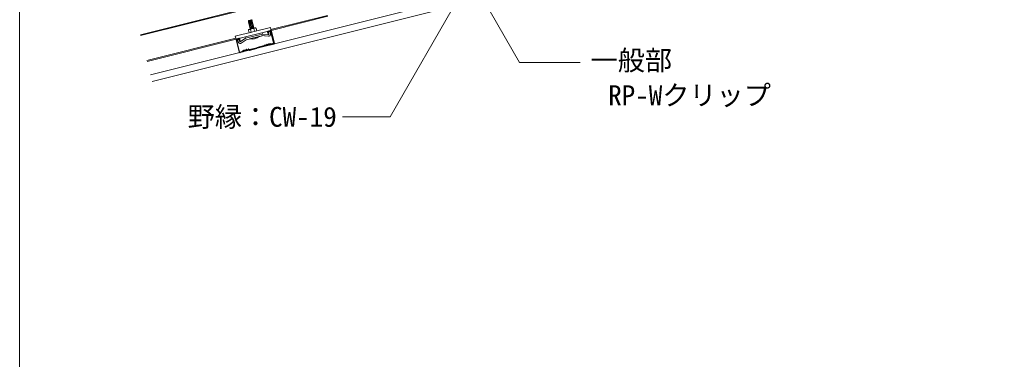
# Model space of a CAD drawing. Units: millimetres, scale not verified. Extents: x -2895 to 2955, y -2104 to 2057.
# Drawn here: x 75 to 1418, y -106 to 364 of the extents above; entities that cross this region are included whole.
import ezdxf
from ezdxf.enums import TextEntityAlignment as Align

# ---------------------------------------------------------------- set-up
doc = ezdxf.new("R2010")
doc.units = ezdxf.units.MM
doc.header["$LTSCALE"] = 15
for name, color, linetype, lineweight in [('3-2_野縁受け', 3, 'Continuous', 18), ('3-3_野縁', 2, 'Continuous', 25), ('3-6_文字', 7, 'Continuous', 18), ('3-8_パネル', 7, 'Continuous', 18), ('3-A_クリップ', 7, 'Continuous', 18), ('3-F', 3, 'Continuous', 18)]:
    doc.layers.add(name, color=color, linetype=linetype, lineweight=lineweight)
doc.styles.add('ＭＳ ゴシック', font='')
doc.styles.get('ＭＳ ゴシック').set_extended_font_data('MS Gothic')

msp = doc.modelspace()

# ---------------------------------------------------------------- linework, layer by layer
at = {"layer": '3-2_野縁受け'}
for p, q in [((242.01, 342.54), (491.63, 404.94)), ((242.3, 341.38), (491.92, 403.78)), ((422.31, 349.68), (500.55, 369.24)), ((422.6, 348.52), (500.84, 368.08)), ((250.93, 306.84), (373.83, 337.56)), ((251.22, 305.67), (374.12, 336.4))]:
    msp.add_line(p, q, dxfattribs=at)
at = {"layer": '3-3_野縁'}
for p, q in [((377.97, 337.36), (375.06, 336.63)), ((378.09, 336.88), (375.18, 336.15)), ((379.19, 334.57), (378.7, 336.51)), ((379.67, 334.69), (379.19, 336.63)), ((418.48, 344.4), (417.99, 346.34)), ((418.96, 344.52), (418.48, 346.46)), ((418.96, 344.52), (418.48, 344.4)), ((418.72, 347.55), (421.63, 348.28)), ((418.84, 347.06), (421.75, 347.79)), ((426.48, 330.96), (422.36, 347.43)), ((422.84, 347.55), (426.96, 331.1)), ((374.33, 335.42), (378.45, 318.97)), ((378.94, 319.07), (374.82, 335.54)), ((379.19, 334.57), (379.67, 334.69)), ((391.33, 322.51), (392.18, 322)), ((392.56, 321.94), (402.83, 324.51)), ((392.68, 321.45), (402.95, 324.02)), ((413.1, 327.07), (402.83, 324.51)), ((413.22, 326.59), (402.95, 324.02)), ((413.93, 328.16), (413.41, 327.3)), ((414.35, 327.9), (413.84, 327.05)), ((421.15, 329.6), (422, 329.09)), ((421.15, 329.6), (422, 329.09)), ((421.4, 330.03), (422.26, 329.51)), ((422.26, 329.51), (421.4, 330.03)), ((426.12, 330.33), (422.64, 329.46)), ((426.12, 330.33), (422.64, 329.46)), ((422.76, 328.97), (426.24, 329.84)), ((422.76, 328.97), (426.24, 329.84)), ((379.55, 318.69), (383.03, 319.56)), ((379.55, 318.69), (383.03, 319.56)), ((383.15, 319.07), (379.67, 318.2)), ((383.15, 319.07), (379.67, 318.2)), ((383.85, 320.64), (383.34, 319.78)), ((383.34, 319.78), (383.85, 320.64)), ((384.28, 320.38), (383.76, 319.53)), ((384.28, 320.38), (383.76, 319.53)), ((391.07, 322.08), (391.93, 321.57))]:
    msp.add_line(p, q, dxfattribs=at)
for centre, radius, start, end in [((375.3, 335.66), 1, 104.03923, 194.03923), ((375.3, 335.66), 0.5, 104.03923, 194.03923), ((378.21, 336.39), 1, 14.03923, 104.03923), ((378.21, 336.39), 0.5, 14.03923, 104.03923), ((418.96, 346.58), 1, 104.03324, 194.03324), ((418.96, 346.58), 0.5, 104.03324, 194.03324), ((421.87, 347.31), 1, 14.03324, 104.03324), ((421.87, 347.31), 0.5, 14.03324, 104.03324), ((389.54, 323.05), 1.31, 240.43341, 327.63906), ((391.07, 322.08), 0.5, 59.03623, 147.63906), ((412.98, 327.56), 0.5, 284.03624, 329.03624), ((412.98, 327.56), 1, 284.03624, 329.03624), ((414.35, 327.9), 0.5, 60.43343, 149.03626), ((415.25, 329.48), 1.81, 240.43343, 327.63907), ((415.25, 329.48), 1.31, 240.43343, 327.63907), ((416.78, 328.51), 0.5, 50.90615, 157.16636), ((416.78, 328.51), 0.5, 50.90615, 147.63907), ((417.57, 329.48), 1.25, 230.90615, 337.16636), ((417.57, 329.48), 0.75, 230.90615, 337.16636), ((418.72, 328.99), 0.5, 60.43343, 157.16636), ((419.61, 330.57), 1.81, 240.43343, 327.63907), ((419.61, 330.57), 1.31, 240.43343, 327.63907), ((421.15, 329.6), 0.5, 59.03624, 147.63907), ((422.52, 329.94), 1, 239.03626, 284.03624), ((422.52, 329.94), 1, 239.03624, 284.03624), ((422.52, 329.94), 0.5, 239.03626, 284.03624), ((422.52, 329.94), 0.5, 239.03624, 284.03624), ((426, 330.81), 0.5, 284.03621, 16.56025), ((426, 330.81), 0.5, 284.03624, 16.56025), ((426, 330.81), 1, 284.03621, 16.56025), ((426, 330.81), 1, 284.03624, 16.56025), ((379.43, 319.17), 1, 191.51224, 284.03624), ((379.43, 319.17), 1, 191.51224, 284.03624), ((379.43, 319.17), 0.5, 191.51224, 284.03624), ((379.43, 319.17), 0.5, 191.51224, 284.03624), ((382.91, 320.04), 0.5, 284.03624, 329.03623), ((382.91, 320.04), 0.5, 284.03623, 329.03623), ((382.91, 320.04), 1, 284.03624, 329.03623), ((382.91, 320.04), 1, 284.03624, 329.03624), ((384.28, 320.38), 0.5, 60.43341, 149.03624), ((385.17, 321.96), 1.81, 240.43341, 327.63906), ((385.17, 321.96), 1.31, 240.43341, 327.63906), ((386.7, 320.99), 0.5, 50.90613, 147.63906), ((387.49, 321.96), 1.25, 230.90613, 337.16634), ((387.49, 321.96), 0.75, 230.90613, 337.16634), ((388.64, 321.48), 0.5, 60.43341, 157.16634), ((388.64, 321.48), 0.5, 50.90613, 157.16634), ((389.54, 323.05), 1.81, 240.43341, 327.63906), ((392.44, 322.42), 1, 239.03624, 284.03624), ((392.44, 322.42), 0.5, 239.03624, 284.03624)]:
    msp.add_arc(centre, radius, start, end, dxfattribs=at)
at = {"layer": '3-6_文字'}
for p, q in [((699.19, 419.79), (765.85, 304.34)), ((684.07, 397.64), (587.23, 229.29)), ((765.85, 304.34), (849.41, 304.34)), ((520.96, 229.29), (587.23, 229.29))]:
    msp.add_line(p, q, dxfattribs=at)
at = {"layer": '3-8_パネル'}
for p, q in [((255.83, 287.24), (2616.41, 877.39)), ((258.14, 278.03), (2618.72, 868.17))]:
    msp.add_line(p, q, dxfattribs=at)
at = {"layer": '3-A_クリップ'}
for p, q in [((391.15, 362.09), (395.52, 363.18)), ((396.28, 363.21), (395.52, 363.18)), ((398.43, 351.53), (395.52, 363.15)), ((373.08, 340.55), (421.56, 352.67)), ((396.52, 362.24), (390.91, 359.96)), ((390.91, 359.96), (391.73, 359.76)), ((394.06, 350.43), (391.15, 362.09)), ((396.77, 361.27), (391.15, 358.99)), ((391.15, 358.99), (391.97, 358.79)), ((391.6, 349.65), (391.2, 349.31)), ((391.6, 349.65), (391.2, 349.31)), ((397.01, 360.3), (391.39, 358.02)), ((391.39, 358.02), (392.22, 357.82)), ((397.25, 359.33), (391.64, 357.05)), ((391.64, 357.05), (392.46, 356.85)), ((397.49, 358.36), (391.88, 356.08)), ((391.88, 356.08), (392.7, 355.88)), ((391.88, 349.89), (400.61, 352.07)), ((397.74, 357.39), (392.12, 355.11)), ((392.12, 355.11), (392.94, 354.91)), ((392.25, 349.89), (393.94, 349.89)), ((392.25, 349.89), (393.94, 349.89)), ((397.98, 356.42), (392.36, 354.14)), ((392.36, 354.14), (393.19, 353.94)), ((398.22, 355.45), (392.61, 353.17)), ((392.61, 353.17), (393.43, 352.97)), ((398.46, 354.48), (392.85, 352.2)), ((392.85, 352.2), (393.67, 352)), ((398.95, 352.54), (393.26, 350.24)), ((393.94, 349.89), (393.95, 349.87)), ((393.95, 349.87), (394.91, 346.01)), ((396.52, 362.24), (395.7, 362.44)), ((396.77, 361.27), (395.94, 361.47)), ((397.01, 360.3), (396.19, 360.5)), ((397.25, 359.33), (396.43, 359.53)), ((397.49, 358.36), (396.67, 358.56)), ((397.74, 357.39), (396.91, 357.59)), ((397.98, 356.42), (397.16, 356.62)), ((398.22, 355.45), (397.4, 355.65)), ((398.46, 354.48), (397.64, 354.68)), ((398.71, 353.51), (397.88, 353.71)), ((398.95, 352.54), (398.13, 352.74)), ((398.5, 351.14), (398.79, 351.11)), ((398.5, 351.14), (398.79, 351.11)), ((400.29, 351.9), (398.79, 351.11)), ((400.29, 351.9), (398.79, 351.11)), ((398.79, 351.11), (399.76, 347.22)), ((400.97, 351.99), (401.48, 351.88)), ((400.97, 351.99), (401.48, 351.88)), ((401.82, 351.34), (402.67, 347.95)), ((421.56, 352.67), (422.61, 348.5)), ((373.08, 340.55), (374.13, 336.38)), ((374.13, 336.38), (422.61, 348.5)), ((377.48, 336.2), (375.57, 334.91)), ((377.48, 336.2), (375.57, 334.91)), ((379.83, 332.72), (377.48, 336.2)), ((379.83, 332.72), (377.48, 336.2)), ((387.2, 337.7), (379.83, 332.72)), ((386.75, 339.53), (387.2, 337.7)), ((387.2, 337.7), (398.84, 340.61)), ((399.4, 338.38), (388.52, 335.66)), ((391.15, 348.68), (392, 345.28)), ((392, 345.28), (402.67, 347.95)), ((406.19, 340.08), (392.61, 336.68)), ((410.47, 343.52), (398.84, 340.61)), ((410.47, 343.52), (398.84, 340.61)), ((410.47, 343.52), (398.84, 340.61)), ((399.4, 338.38), (410.27, 341.1)), ((399.4, 338.38), (408.84, 340.74)), ((399.4, 338.38), (408.27, 340.6)), ((408.6, 340.68), (410.27, 341.1)), ((409.08, 340.8), (410.93, 341.26)), ((410.03, 345.36), (410.49, 343.52)), ((410.47, 343.52), (418.31, 342.7)), ((414.37, 340.9), (410.93, 341.26)), ((419.08, 340.41), (413.58, 340.99)), ((418, 342.73), (419.33, 342.59)), ((419.33, 342.59), (419.4, 346.79)), ((419.4, 346.79), (421.7, 346.75)), ((421.63, 342.66), (421.7, 346.75)), ((377.86, 331.52), (375.57, 334.91)), ((377.53, 332.02), (375.57, 334.91)), ((381.07, 330.91), (387.86, 335.49)), ((388.52, 335.66), (387.86, 335.49))]:
    msp.add_line(p, q, dxfattribs=at)
for points in [[(396.28, 363.21), (390.67, 360.93), (391.49, 360.73)], [(398.71, 353.51), (393.09, 351.23), (393.91, 351.03)]]:
    msp.add_lwpolyline(points, dxfattribs=at)
for centre, radius, start, end in [((392.12, 348.92), 1, 104.03624, 194.03624), ((392.25, 348.89), 1, 89.97824, 130.63829), ((392.25, 348.89), 1, 89.97824, 130.63829), ((397.82, 344.67), 6.5, 84.05439, 126.65609), ((397.82, 344.67), 6.5, 84.05439, 126.65609), ((400.76, 351.02), 1, 77.77092, 117.89646), ((400.76, 351.02), 1, 77.77092, 117.89646), ((400.85, 351.1), 1, 14.03624, 104.03624), ((396, 351.96), 15.65, 257.47118, 310.60129), ((419.33, 342.7), 2.3, 259.03624, 359.03624), ((379.77, 332.81), 2.3, 214.03621, 314.03623)]:
    msp.add_arc(centre, radius, start, end, dxfattribs=at)
at = {"layer": '3-F'}
msp.add_line((74.86, 1475.61), (74.86, -1756.68), dxfattribs=at)

# ---------------------------------------------------------------- texts
at = {"layer": '3-6_文字', "style": 'ＭＳ ゴシック'}
for s, p in [('一般部', (863.94, 285.2)), ('RP-Wクリップ', (888.16, 237.05)), ('野縁：CW-19', (307.24, 207.24))]:
    msp.add_text(s, height=27.49, dxfattribs=at).set_placement(p, align=Align.BOTTOM_LEFT)

doc.saveas('drawing.dxf')
